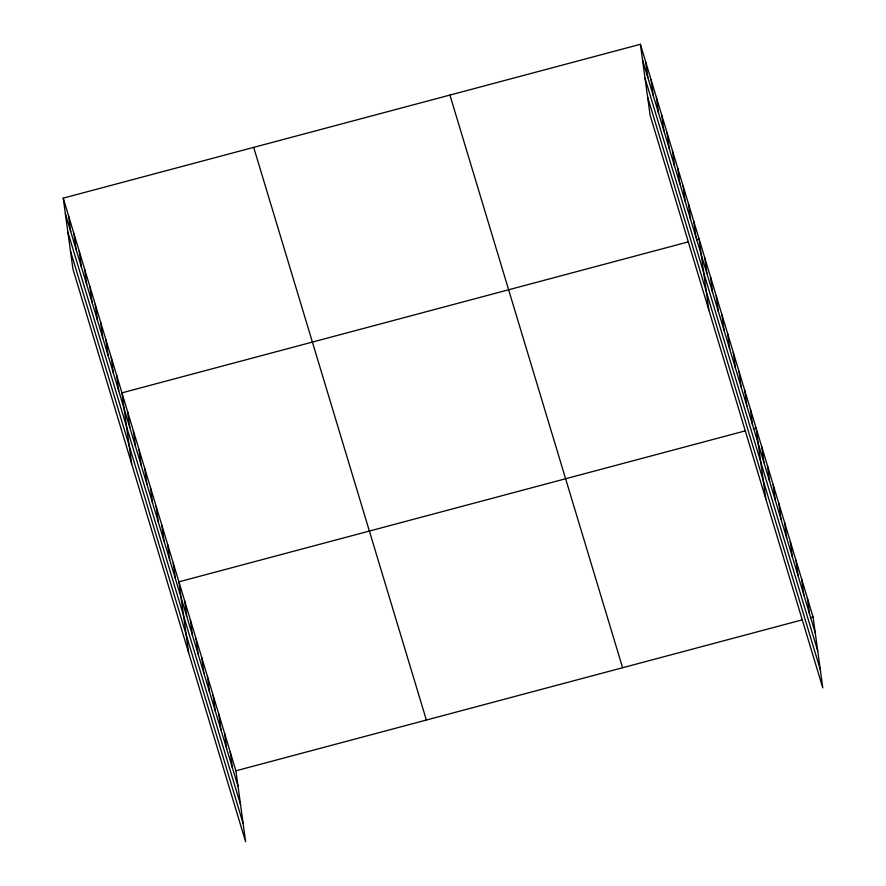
<?xml version="1.0" encoding="UTF-8"?>
<svg xmlns="http://www.w3.org/2000/svg" width="886" height="886" viewBox="0 0 886 886"><rect width="100%" height="100%" fill="white"/><g stroke="black" fill="none" stroke-linecap="round" stroke-linejoin="round"><path stroke-width="1.33" d="M63.227 198.143L235.897 770.809L245.61 841.7L72.94 269.034L63.227 198.143L640.39 44.3L813.06 616.966L822.773 687.857L650.102 115.191L640.39 44.3M688.522 241.823L121.936 392.852L131.649 463.743M696.451 239.707L699.098 239.01L708.811 309.901M745.503 430.806L178.917 581.825L188.629 652.716M753.432 428.691L756.079 427.993L765.792 498.873M235.897 770.809L802.483 619.79M810.424 617.675L813.06 616.966M642.538 60.015L815.22 632.682M645.041 78.223L817.712 650.889M647.611 96.984L820.281 669.65M449.922 95.068L622.603 667.734M253.695 147.375L426.365 720.041M65.376 213.847L238.046 786.524M67.868 232.066L240.549 804.732M70.437 250.827L243.118 823.493M807.367 598.072L809.516 613.777M801.664 579.178L803.823 594.883M795.971 560.273L798.12 575.989M790.268 541.379L792.427 557.084M784.575 522.474L786.724 538.19M778.872 503.58L781.031 519.296M773.179 484.686L775.328 500.391M767.475 465.781L769.635 481.497M761.783 446.887L763.931 462.592M750.387 409.088L752.535 424.804M744.683 390.194L746.843 405.899M738.99 371.289L741.139 387.005M733.287 352.395L735.446 368.111M727.594 333.501L729.743 349.206M721.891 314.596L724.039 330.312M716.198 295.702L718.347 311.418M710.494 276.809L712.643 292.513M704.802 257.904L706.95 273.619M693.76 221.312L695.92 237.016M688.422 203.603L690.582 219.318M683.084 185.905L685.243 201.62M677.746 168.207L679.905 183.911M672.419 150.509L674.567 166.214M667.08 132.8L669.229 148.516M661.742 115.102L663.891 130.818M656.404 97.405L658.553 113.109M651.066 79.707L653.215 95.411M645.728 61.998L647.876 77.713M230.205 751.915L232.353 767.619M224.501 733.01L226.65 748.725M218.809 714.116L220.957 729.831M213.105 695.222L215.254 710.926M207.413 676.317L209.561 692.032M201.709 657.423L203.858 673.127M196.016 638.529L198.165 654.233M190.313 619.624L192.461 635.34M184.609 600.73L186.769 616.434M173.213 562.931L175.373 578.647M167.52 544.037L169.669 559.742M161.817 525.132L163.976 540.848M156.124 506.238L158.273 521.943M150.421 487.344L152.58 503.049M144.728 468.439L146.877 484.155M139.024 449.545L141.184 465.25M133.332 430.64L135.48 446.356M127.628 411.746L129.788 427.462M116.598 375.143L118.746 390.859M111.259 357.446L113.408 373.161M105.921 339.748L108.07 355.452M100.583 322.05L102.743 337.754M95.245 304.341L97.405 320.056M89.907 286.643L92.066 302.359M84.569 268.945L86.728 284.65M79.242 251.247L81.39 266.952M73.903 233.539L76.052 249.254M68.565 215.841L70.714 231.556"/></g></svg>
